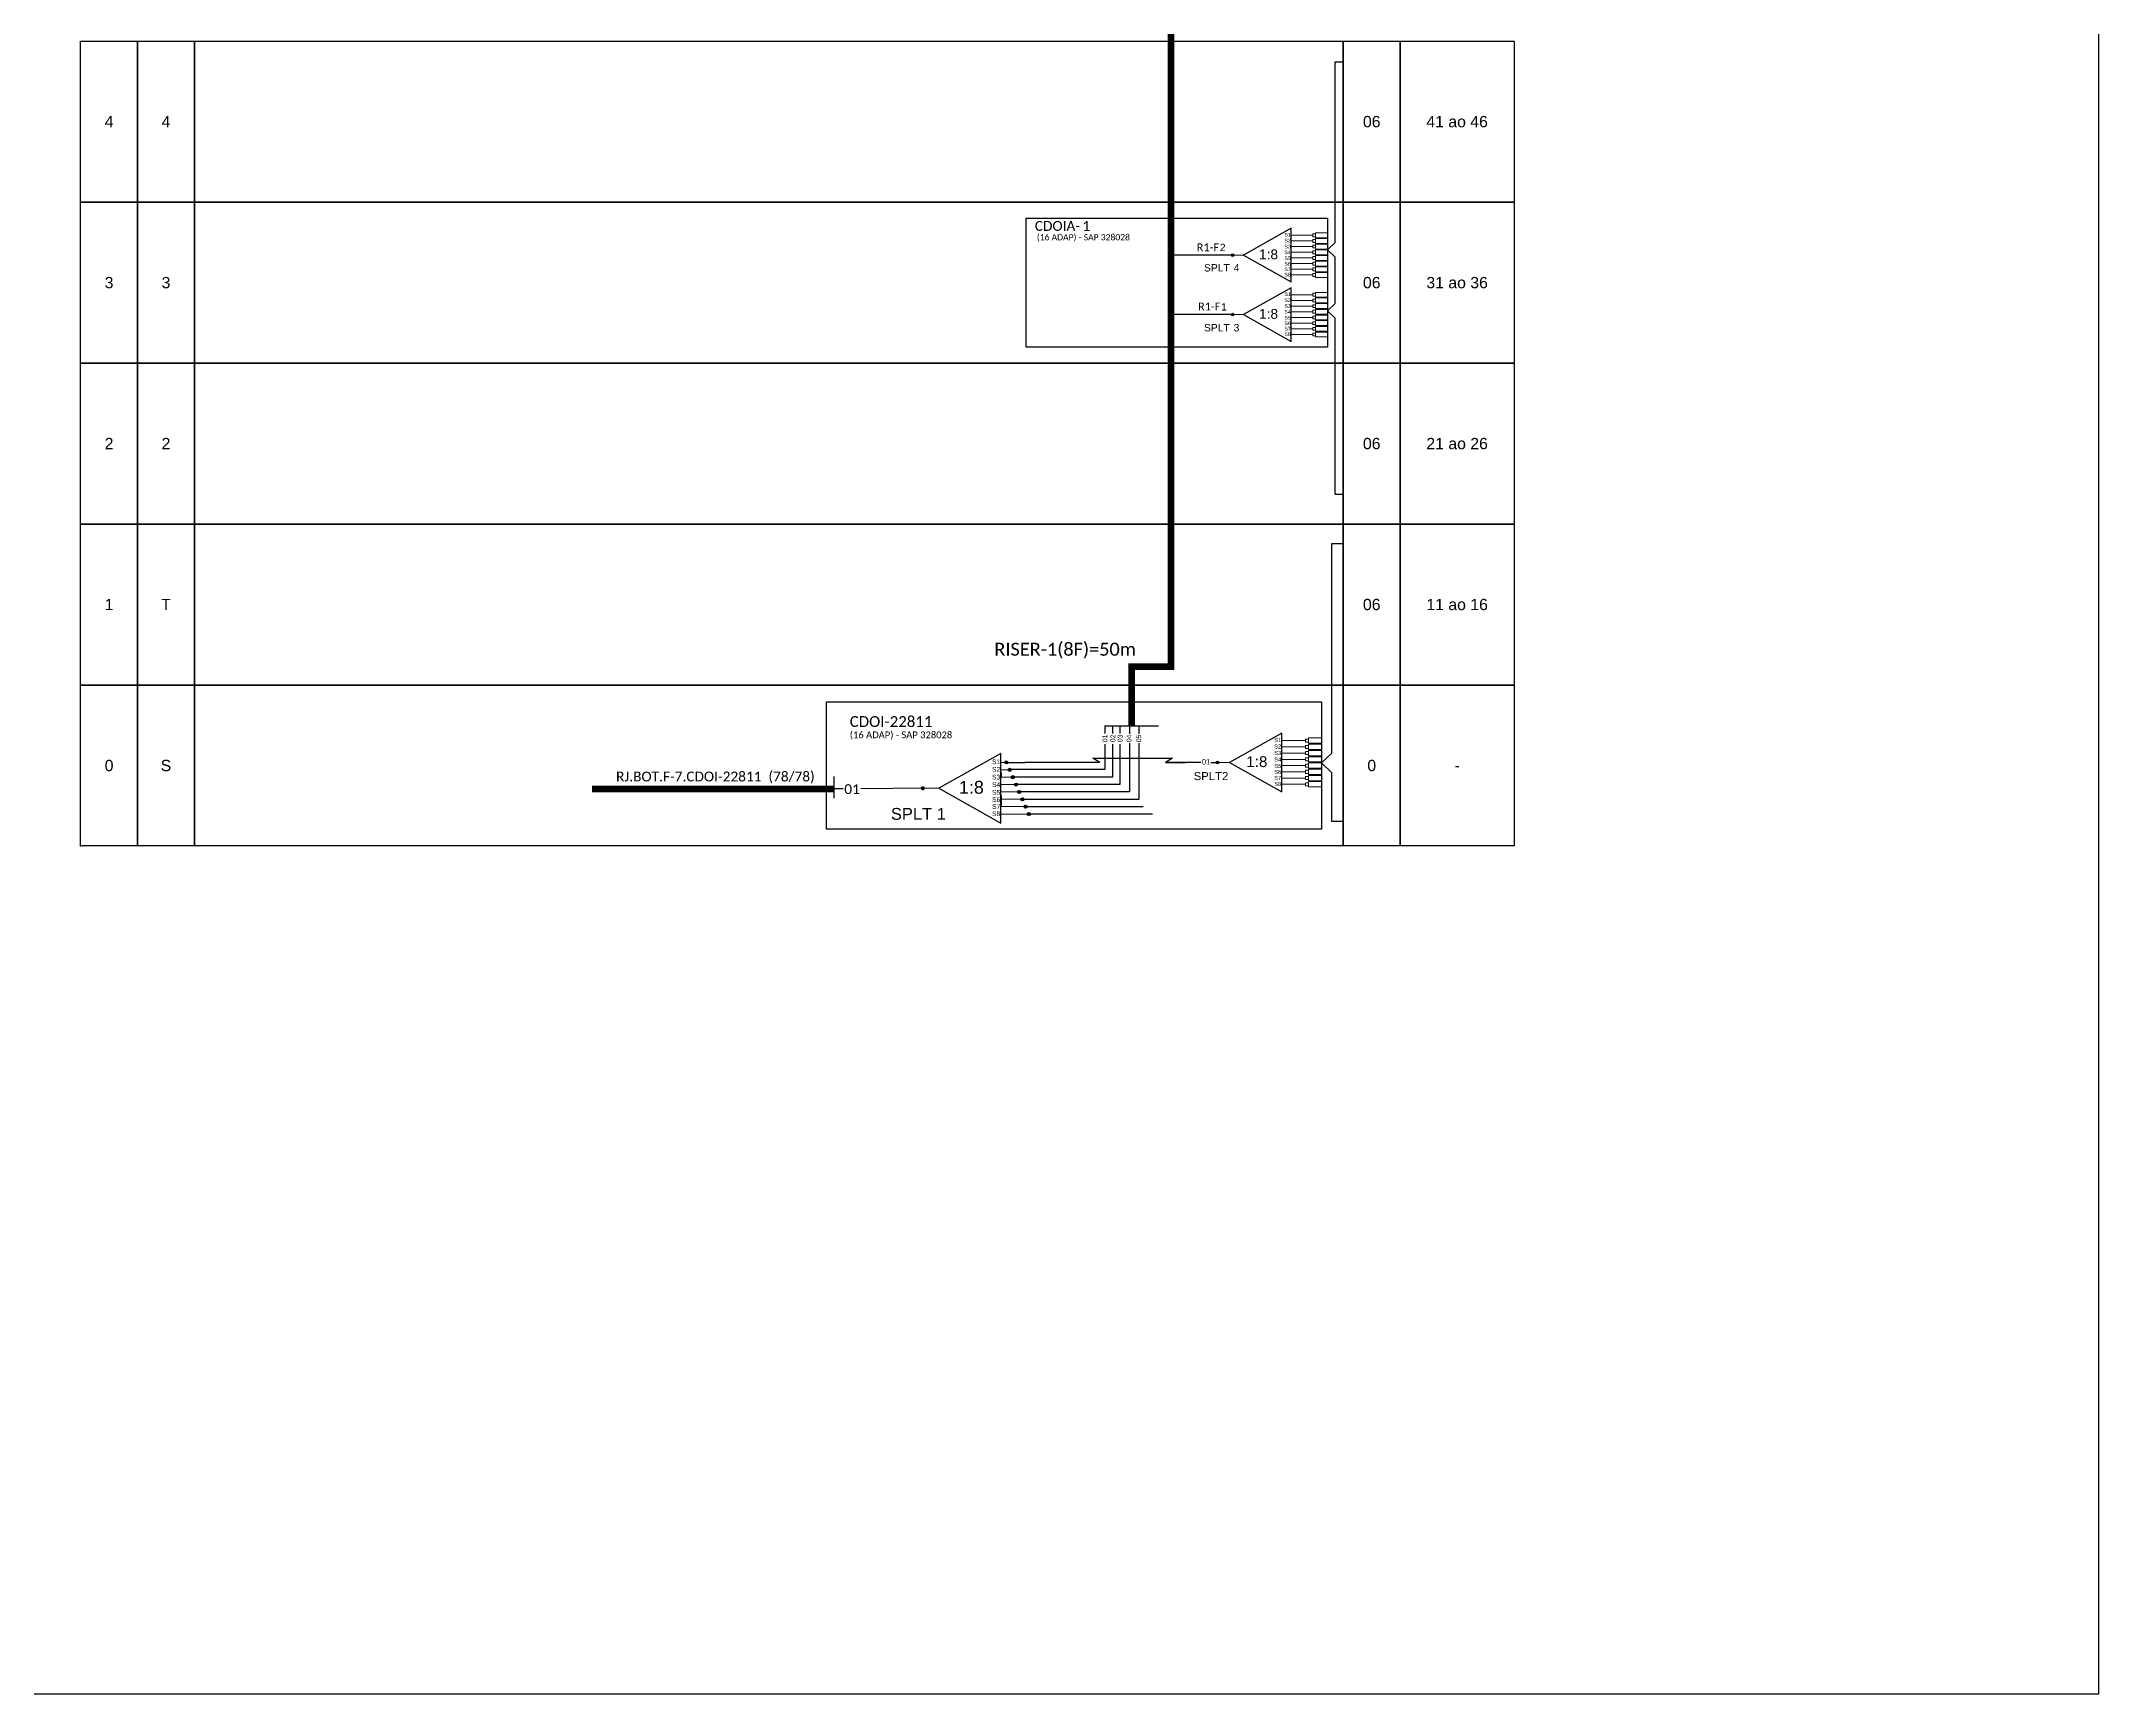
# Model space of a CAD drawing. Extents: x -89 to 1632, y 705 to 1299.
# Drawn here: x 1213.3 to 1631.7, y 705 to 1041.2 of the extents above; entities that cross this region are included whole.
import ezdxf
from ezdxf.enums import TextEntityAlignment as Align

# ---------------------------------------------------------------- set-up
doc = ezdxf.new("R2010")
doc.units = 0
doc.styles.add('ARIAL', font='arial.ttf')
doc.styles.get("Standard").update_dxf_attribs({"font": 'arial.ttf'})
doc.styles.add('WMF-Calibri0', font='CALIBRI.TTF')
doc.linetypes.add('RESERVA', pattern='A,0.5,-0.15,["RESERVA",Standard,S=0.18,R=0,X=0,Y=-0.1],-1.3', length=1.95)

# ---------------------------------------------------------------- blocks, each defined once
blk = doc.blocks.new('SPLT_1-8_SC-APC')
at = {"color": 1}
blk.add_lwpolyline([(-7.37, -2.1), (-17.04, -7.55), (-7.37, -13), (-7.37, -2.1)], dxfattribs=at)
at = {"color": 3, "lineweight": 0}
for points in [[(-2.99, -3.51), (-7.37, -3.51)], [(-2.41, -3.02), (-2.41, -4)], [(-2.41, -3.02), (0, -3.02)], [(-7.37, -4.66), (-2.99, -4.66)], [(-7.37, -5.82), (-2.99, -5.82)], [(-7.37, -6.97), (-2.99, -6.97)], [(-2.41, -4), (0, -4)], [(-2.41, -4.17), (-2.41, -5.16)], [(-2.41, -4.17), (0, -4.17)], [(-2.41, -5.16), (0, -5.16)], [(-2.41, -5.32), (-2.41, -6.31)], [(-2.41, -5.32), (0, -5.32)], [(-2.41, -6.31), (0, -6.31)], [(-2.41, -6.48), (-2.41, -7.46)], [(-2.41, -6.48), (0, -6.48)], [(-2.41, -7.46), (0, -7.46)], [(-7.37, -8.12), (-2.99, -8.12)], [(-7.37, -9.28), (-2.99, -9.28)], [(-7.37, -10.43), (-2.99, -10.43)], [(-2.41, -7.63), (-2.41, -8.62)], [(-2.41, -7.63), (0, -7.63)], [(-2.41, -8.62), (0, -8.62)], [(-2.41, -8.78), (-2.41, -9.77)], [(-2.41, -8.78), (0, -8.78)], [(-2.41, -9.77), (0, -9.77)], [(-2.41, -9.94), (-2.41, -10.92)], [(-2.41, -9.94), (0, -9.94)], [(-2.41, -10.92), (0, -10.92)], [(-2.41, -11.09), (-2.41, -12.08)], [(-2.41, -11.09), (0, -11.09)], [(-7.37, -11.58), (-2.99, -11.58)], [(-2.41, -12.08), (0, -12.08)]]:
    blk.add_lwpolyline(points, dxfattribs=at)
for points in [[(-2.99, -3.22), (-2.41, -3.22), (-2.41, -3.8), (-2.99, -3.8)], [(-2.99, -4.38), (-2.41, -4.38), (-2.41, -4.95), (-2.99, -4.95)], [(-2.99, -5.53), (-2.41, -5.53), (-2.41, -6.1), (-2.99, -6.1)], [(-2.99, -6.68), (-2.41, -6.68), (-2.41, -7.26), (-2.99, -7.26)], [(-2.99, -7.84), (-2.41, -7.84), (-2.41, -8.41), (-2.99, -8.41)], [(-2.99, -8.99), (-2.41, -8.99), (-2.41, -9.56), (-2.99, -9.56)], [(-2.99, -10.14), (-2.41, -10.14), (-2.41, -10.72), (-2.99, -10.72)], [(-2.99, -11.3), (-2.41, -11.3), (-2.41, -11.87), (-2.99, -11.87)]]:
    blk.add_lwpolyline(points, close=True, dxfattribs=at)
at = {"color": 1, "lineweight": 0}
blk.add_lwpolyline([(-17.04, -7.55), (-19.26, -7.55)], dxfattribs=at)
at = {"color": 1, "style": 'ARIAL'}
for s, height, p in [('S1', 0.75, (-8.74, -3.78)), ('1:8', 2, (-13.91, -8.4)), ('S2', 0.75, (-8.74, -4.97)), ('S3', 0.75, (-8.74, -6.18)), ('S4', 0.75, (-8.74, -7.36)), ('S5', 0.75, (-8.74, -8.57)), ('S6', 0.75, (-8.74, -9.69)), ('S7', 0.75, (-8.74, -10.78)), ('S8', 0.75, (-8.74, -11.9))]:
    blk.add_text(s, height=height, dxfattribs=at).set_placement(p)
blk = doc.blocks.new('SPLT_1-8_DIV_DIR')
h = blk.add_hatch(color=3)
h.dxf.hatch_style = 1
edge = h.paths.add_edge_path()
edge.add_arc((12.77, 4.04), 0.242, 0, 360)
h = blk.add_hatch(color=3)
h.dxf.hatch_style = 1
edge = h.paths.add_edge_path()
edge.add_arc((13.27, 2.88), 0.242, 0, 360)
h = blk.add_hatch(color=3)
h.dxf.hatch_style = 1
edge = h.paths.add_edge_path()
edge.add_arc((13.77, 1.73), 0.242, 0, 360)
h = blk.add_hatch(color=3)
h.dxf.hatch_style = 1
edge = h.paths.add_edge_path()
edge.add_arc((14.27, 0.58), 0.242, 0, 360)
h = blk.add_hatch(color=3)
h.dxf.hatch_style = 1
edge = h.paths.add_edge_path()
edge.add_arc((14.77, -0.58), 0.242, 0, 360)
h = blk.add_hatch(color=3)
h.dxf.hatch_style = 1
edge = h.paths.add_edge_path()
edge.add_arc((15.27, -1.73), 0.242, 0, 360)
h = blk.add_hatch(color=3)
h.dxf.hatch_style = 1
edge = h.paths.add_edge_path()
edge.add_arc((15.77, -2.88), 0.242, 0, 360)
h = blk.add_hatch(color=3)
h.dxf.hatch_style = 1
edge = h.paths.add_edge_path()
edge.add_arc((16.27, -4.04), 0.242, 0, 360)
at = {"color": 1}
blk.add_lwpolyline([(11.89, 5.45), (2.22, 0), (11.89, -5.45), (11.89, 5.45)], dxfattribs=at)
at = {"color": 7, "lineweight": 0}
for points in [[(12.77, 4.04), (11.89, 4.04)], [(11.89, 2.88), (13.27, 2.88)], [(11.89, 1.73), (13.77, 1.73)], [(11.89, 0.58), (14.27, 0.58)], [(11.89, -0.58), (14.77, -0.58)], [(11.89, -1.73), (15.27, -1.73)], [(11.89, -2.88), (15.77, -2.88)], [(11.89, -4.04), (16.27, -4.04)]]:
    blk.add_lwpolyline(points, dxfattribs=at)
at = {"color": 1, "lineweight": 0}
blk.add_lwpolyline([(2.22, 0), (0, 0)], dxfattribs=at)
at = {"color": 3}
for centre in [(12.77, 4.04), (13.27, 2.88), (13.77, 1.73), (14.27, 0.58), (14.77, -0.58), (15.27, -1.73), (15.77, -2.88), (16.27, -4.04)]:
    blk.add_circle(centre, 0.242, dxfattribs=at)
at = {"color": 1, "style": 'ARIAL'}
for s, height, p in [('S1', 0.75, (10.52, 3.77)), ('S2', 0.75, (10.52, 2.58)), ('1:8', 2, (5.35, -0.85)), ('S3', 0.75, (10.52, 1.37)), ('S4', 0.75, (10.52, 0.19)), ('S5', 0.75, (10.52, -1.02)), ('S6', 0.75, (10.52, -2.14)), ('S7', 0.75, (10.52, -3.24)), ('S8', 0.75, (10.52, -4.36))]:
    blk.add_text(s, height=height, dxfattribs=at).set_placement(p)

msp = doc.modelspace()

# ---------------------------------------------------------------- hatches: boundary and pattern name
h = msp.add_hatch(color=3)
h.dxf.hatch_style = 1
edge = h.paths.add_edge_path()
edge.add_arc((1455.61, 997.69), 0.256, 0, 360)
h = msp.add_hatch(color=3)
h.dxf.hatch_style = 1
edge = h.paths.add_edge_path()
edge.add_arc((1455.61, 985.6), 0.256, 0, 360)
h = msp.add_hatch(color=3)
h.dxf.hatch_style = 1
edge = h.paths.add_edge_path()
edge.add_arc((1452.51, 894.49), 0.282, 0, 360)
h = msp.add_hatch(color=3)
h.dxf.hatch_style = 1
edge = h.paths.add_edge_path()
edge.add_arc((1392.59, 889.23), 0.41, 0, 360)

# ---------------------------------------------------------------- linework, layer by layer
at = {"color": 3}
msp.add_line((1409.6, 894.49), (1413.34, 894.49), dxfattribs=at)
for points in [[(793.18, 705.02), (1631.75, 705.02), (1631.75, 1299.02), (793.18, 1299.02), (793.18, 705.02)], [(1408.52, 892.42), (1408.52, 891.53)]]:
    msp.add_lwpolyline(points)
at = {"color": 5, "const_width": 1.36}
msp.add_lwpolyline([(1443.09, 1107.05), (1443.09, 914), (1435.08, 914), (1435.08, 901.92)], dxfattribs=at)
for points in [[(1221.34, 1041.22), (1232.91, 1041.22), (1232.91, 1008.47), (1221.34, 1008.47)], [(1232.91, 1041.22), (1244.49, 1041.22), (1244.49, 1008.47), (1232.91, 1008.47)], [(1244.49, 1041.22), (1478.1, 1041.22), (1478.1, 1008.47), (1244.49, 1008.47)], [(1478.1, 1041.22), (1489.67, 1041.22), (1489.67, 1008.47), (1478.1, 1008.47)], [(1489.67, 1041.22), (1512.82, 1041.22), (1512.82, 1008.47), (1489.67, 1008.47)], [(1221.34, 1008.47), (1232.91, 1008.47), (1232.91, 975.73), (1221.34, 975.73)], [(1232.91, 1008.47), (1244.49, 1008.47), (1244.49, 975.73), (1232.91, 975.73)], [(1244.49, 1008.47), (1478.1, 1008.47), (1478.1, 975.73), (1244.49, 975.73)], [(1478.1, 1008.47), (1489.67, 1008.47), (1489.67, 975.73), (1478.1, 975.73)], [(1489.67, 1008.47), (1512.82, 1008.47), (1512.82, 975.73), (1489.67, 975.73)], [(1221.34, 975.73), (1232.91, 975.73), (1232.91, 942.99), (1221.34, 942.99)], [(1232.91, 975.73), (1244.49, 975.73), (1244.49, 942.99), (1232.91, 942.99)], [(1244.49, 975.73), (1478.1, 975.73), (1478.1, 942.99), (1244.49, 942.99)], [(1478.1, 975.73), (1489.67, 975.73), (1489.67, 942.99), (1478.1, 942.99)], [(1489.67, 975.73), (1512.82, 975.73), (1512.82, 942.99), (1489.67, 942.99)], [(1221.34, 942.99), (1232.91, 942.99), (1232.91, 910.24), (1221.34, 910.24)], [(1232.91, 942.99), (1244.49, 942.99), (1244.49, 910.24), (1232.91, 910.24)], [(1244.49, 942.99), (1478.1, 942.99), (1478.1, 910.24), (1244.49, 910.24)], [(1478.1, 942.99), (1489.67, 942.99), (1489.67, 910.24), (1478.1, 910.24)], [(1489.67, 942.99), (1512.82, 942.99), (1512.82, 910.24), (1489.67, 910.24)], [(1221.34, 910.24), (1232.91, 910.24), (1232.91, 877.5), (1221.34, 877.5)], [(1232.91, 910.24), (1244.49, 910.24), (1244.49, 877.5), (1232.91, 877.5)], [(1244.49, 910.24), (1478.1, 910.24), (1478.1, 877.5), (1244.49, 877.5)], [(1478.1, 910.24), (1489.67, 910.24), (1489.67, 877.5), (1478.1, 877.5)], [(1489.67, 910.24), (1512.82, 910.24), (1512.82, 877.5), (1489.67, 877.5)]]:
    msp.add_lwpolyline(points, close=True)
at = {"color": 3}
for points in [[(1478.09, 949), (1476.44, 949), (1476.44, 979.18), (1476.44, 979.18), (1476.44, 984.85), (1474.87, 986.35), (1476.44, 987.86), (1476.44, 991.59), (1476.44, 991.59), (1476.44, 997.25), (1474.87, 998.76), (1476.44, 1000.27), (1476.44, 1037), (1478.09, 1037)], [(1477.95, 882.5), (1475.77, 882.5), (1475.77, 892.4), (1473.69, 894.4), (1475.77, 896.39), (1475.77, 939), (1477.95, 939)], [(1428.6, 894.49), (1413.34, 894.49)], [(1428.6, 894.49), (1427.18, 895.35), (1443.35, 895.35), (1441.96, 894.49)], [(1449.11, 894.49), (1441.96, 894.49), (1441.96, 894.49), (1446.01, 894.49)], [(1451.19, 894.49), (1452.51, 894.49)], [(1376.37, 889.1), (1374.59, 889.1)], [(1393, 889.24), (1379.99, 889.1)]]:
    msp.add_lwpolyline(points, dxfattribs=at)
at = {"color": 1}
for points in [[(1474.87, 981.34), (1474.87, 981.34), (1474.87, 978.97), (1413.63, 978.97), (1413.63, 1005.24), (1417.24, 1005.24)], [(1374.59, 887.24), (1374.59, 891.61)], [(1408.52, 887.77), (1408.52, 885.7)]]:
    msp.add_lwpolyline(points, dxfattribs=at)
for points in [[(1413.63, 1005.24), (1474.87, 1005.24), (1474.87, 978.97), (1413.63, 978.97)], [(1373, 906.85), (1473.69, 906.85), (1473.69, 880.9), (1373, 880.9)]]:
    msp.add_lwpolyline(points, close=True, dxfattribs=at)
at = {"color": 5}
for points in [[(1455.61, 997.69), (1443.09, 997.69)], [(1455.61, 985.6), (1443.09, 985.6)], [(1429.63, 901.92), (1429.63, 900.36)], [(1429.63, 901.92), (1440.52, 901.92)], [(1431.16, 901.92), (1431.16, 900.36)], [(1432.69, 901.92), (1432.69, 900.36)], [(1434.61, 901.92), (1434.61, 900.32)], [(1436.52, 901.92), (1436.52, 900.34)], [(1429.63, 898.21), (1429.61, 893.04), (1410.56, 893.04)], [(1431.16, 898.21), (1431.16, 891.49), (1411.21, 891.49)], [(1432.69, 898.21), (1432.69, 890), (1411.86, 890)], [(1434.61, 898.4), (1434.61, 888.53), (1412.51, 888.53)], [(1436.52, 898.4), (1436.52, 886.98), (1413.16, 886.98)], [(1409.29, 894.54), (1409.28, 894.54)]]:
    msp.add_lwpolyline(points, dxfattribs=at)
at = {"color": 1, "const_width": 1.36}
msp.add_lwpolyline([(1325.32, 889.1), (1374.59, 889.1)], dxfattribs=at)
at = {"color": 8, "linetype": 'RESERVA', "ltscale": 4}
for points in [[(1437.41, 885.48), (1413.81, 885.48)], [(1439.33, 883.99), (1414.46, 883.99)]]:
    msp.add_lwpolyline(points, dxfattribs=at)
at = {"color": 3}
for centre, radius in [((1455.61, 997.69), 0.256), ((1455.61, 985.6), 0.256), ((1452.51, 894.49), 0.282)]:
    msp.add_circle(centre, radius, dxfattribs=at)
for p in [(1221.34, 1008.47), (1457.84, 997.69), (1221.34, 975.73), (1221.34, 942.99), (1221.34, 910.24), (1221.34, 877.5)]:
    msp.add_point(p)

# ---------------------------------------------------------------- block references
for p in [(1474.87, 1005.24), (1474.87, 993.14)]:
    msp.add_blockref('SPLT_1-8_SC-APC', p, dxfattribs=at)
at = {"color": 3, "xscale": 1.1, "yscale": 1.1, "zscale": 1.1}
msp.add_blockref('SPLT_1-8_SC-APC', (1473.69, 902.79), dxfattribs=at)
at = {"xscale": 1.3, "yscale": 1.3, "zscale": 1.3}
msp.add_blockref('SPLT_1-8_DIV_DIR', (1393, 889.24), dxfattribs=at)

# ---------------------------------------------------------------- texts
at = {"style": 'ARIAL'}
for s, height, p in [('4', 2.3, (1227.13, 1024.85)), ('4', 2.3, (1238.7, 1024.85)), ('06', 2.3, (1483.89, 1024.85)), ('41 ao 46', 2.3, (1501.25, 1024.85)), ('3', 2.3, (1227.13, 992.1)), ('3', 2.3, (1238.7, 992.1)), ('06', 2.3, (1483.89, 992.1)), ('31 ao 36', 2.3, (1501.25, 992.1)), ('2', 2.3, (1227.13, 959.36)), ('2', 2.3, (1238.7, 959.36)), ('06', 2.3, (1483.89, 959.36)), ('21 ao 26', 2.3, (1501.25, 959.36)), ('1', 2.3, (1227.13, 926.62)), ('T', 2.3, (1238.7, 926.62)), ('06', 2.3, (1483.89, 926.62)), ('11 ao 16', 2.3, (1501.25, 926.62)), ('0', 2.3, (1227.13, 893.87)), ('S', 2.3, (1238.7, 893.87)), ('01', 1.1, (1450.2, 894.63)), ('0', 2.3, (1483.89, 893.87)), ('-', 2.3, (1501.25, 893.87))]:
    msp.add_text(s, height=height, dxfattribs=at).set_placement(p, align=Align.MIDDLE_CENTER)
at = {"color": 1, "style": 'WMF-Calibri0'}
for s, height, p in [('CDOIA-', 2, (1415.38, 1002.63)), ('1', 2, (1425.06, 1002.63)), ('CDOI-22811', 2.2, (1377.74, 901.71)), ('RJ.BOT.F-7.CDOI-22811  (78/78)', 2, (1330.22, 890.63))]:
    msp.add_text(s, height=height, dxfattribs=at).set_placement(p)
for height, p in [(1.25, (1425.25, 1000.7)), (1.375, (1388.17, 899.42))]:
    msp.add_text('(16 ADAP) - SAP 328028', height=height, dxfattribs=at).set_placement(p, align=Align.CENTER)
at = {"color": 5, "style": 'WMF-Calibri0'}
for s, height, p in [('R1-F', 1.6, (1448.3, 998.48)), ('R1-F', 1.6, (1448.57, 986.43)), ('RISER-1(8F)=50m', 2.6457, (1407.15, 916.2))]:
    msp.add_text(s, height=height, dxfattribs=at).set_placement(p)
at = {"color": 7, "style": 'ARIAL'}
for s, p in [('SPLT', (1452.4, 994.36)), ('4', (1456.39, 994.36)), ('SPLT', (1452.4, 982.17)), ('3', (1456.39, 982.17))]:
    msp.add_text(s, height=1.5, dxfattribs=at).set_placement(p, align=Align.CENTER)
at = {"color": 5, "style": 'ARIAL'}
for s, p in [('2', (1453.58, 998.5)), ('1', (1453.85, 986.4))]:
    msp.add_text(s, height=1.5, dxfattribs=at).set_placement(p, align=Align.CENTER)
at = {"style": 'ARIAL'}
for s, p in [('01', (1429.63, 899.37)), ('02', (1431.25, 899.37)), ('03', (1432.71, 899.37)), ('04', (1434.54, 899.37)), ('05', (1436.5, 899.37))]:
    msp.add_text(s, height=0.992, rotation=90, dxfattribs=at).set_placement(p, align=Align.MIDDLE_CENTER)
msp.add_text('SPLT2', height=1.65, dxfattribs=at).set_placement((1451.2, 890.89), align=Align.CENTER)
at = {"style": 'WMF-Calibri0'}
msp.add_text('01', height=2, dxfattribs=at).set_placement((1376.64, 888.06))
at = {"color": 7, "style": 'ARIAL'}
msp.add_text('SPLT 1', height=2.4, dxfattribs=at).set_placement((1386.11, 882.83))

doc.saveas('drawing.dxf')
